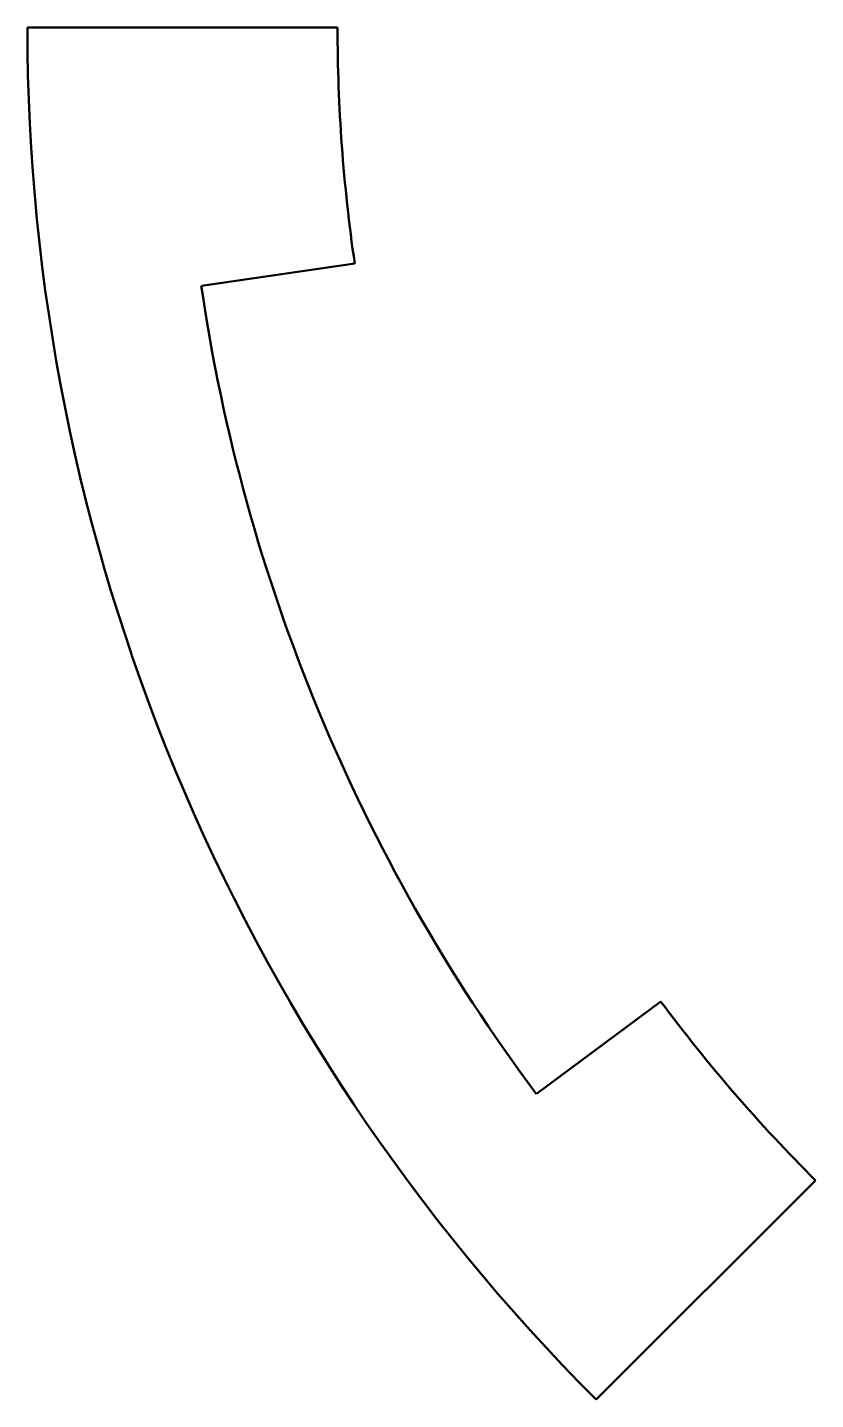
# Model space of a CAD drawing. Header units: millimetres. Extents: x 259 to 335, y 144 to 276.
import ezdxf

# ---------------------------------------------------------------- set-up
doc = ezdxf.new("R2010")
doc.units = ezdxf.units.MM
doc.layers.add('Visible (ISO)', color=7, linetype='Continuous', lineweight=50)

msp = doc.modelspace()

# ---------------------------------------------------------------- linework, layer by layer
at = {"layer": 'Visible (ISO)'}
for p, q in [((288.89, 276.41), (258.89, 276.41)), ((275.71, 251.39), (290.55, 253.57)), ((320.14, 182.13), (308.11, 173.17)), ((313.9, 143.59), (335.11, 164.81))]:
    msp.add_line(p, q, dxfattribs=at)
for radius, start, end in [(187.83, 180, 225), (157.83, 180, 188.3214), (172.83, 188.3214, 216.6786), (157.83, 216.6786, 225)]:
    msp.add_arc((446.71, 276.41), radius, start, end, dxfattribs=at)

doc.saveas('drawing.dxf')
